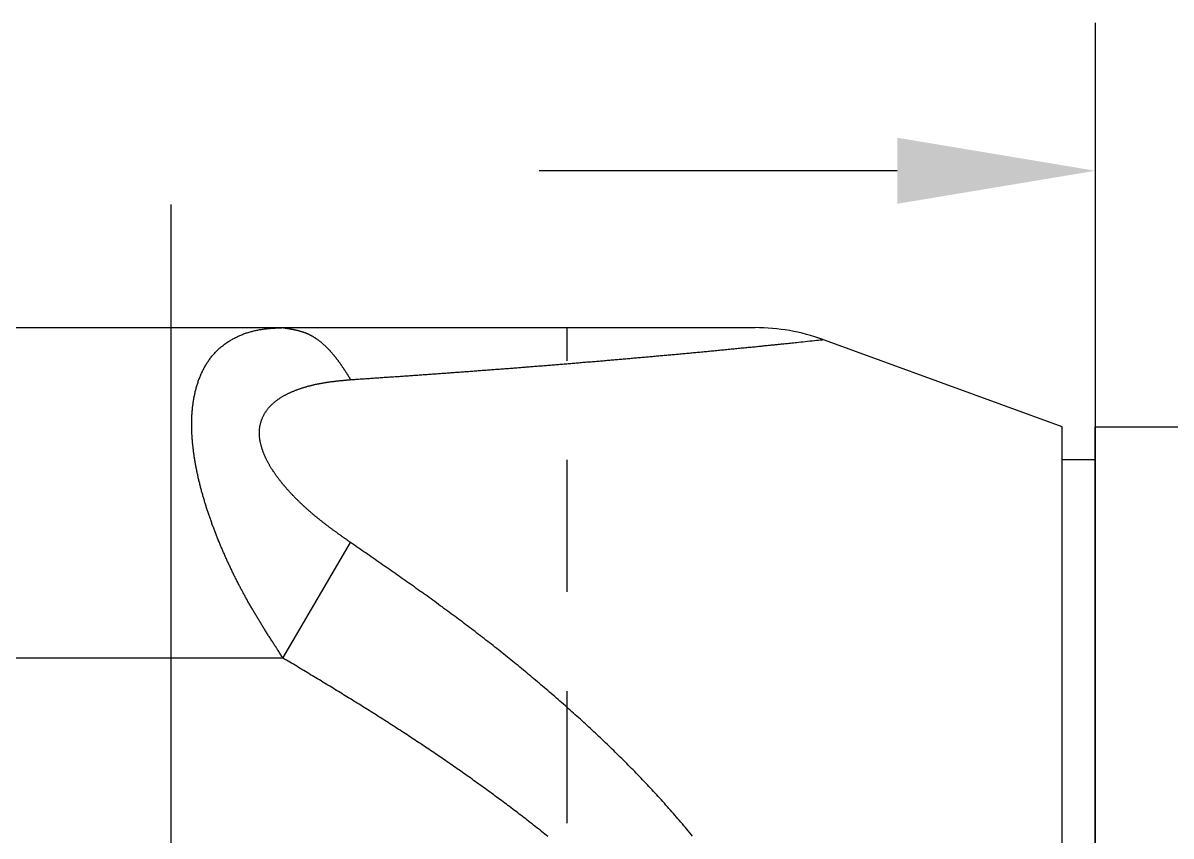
# Model space of a CAD drawing. Extents: x 78 to 520, y 41 to 313.
# Drawn here: x 450.36 to 467.75, y 217.08 to 229.38 of the extents above; entities that cross this region are included whole.
import ezdxf

# ---------------------------------------------------------------- set-up
doc = ezdxf.new("R2010")
doc.units = 0
doc.linetypes.add('CENTER', pattern=[17.5, 13, -1.5, 1.5, -1.5])
doc.linetypes.add('DASHED', pattern=[3.5, 2, -1.5])
doc.layers.get('0').update_dxf_attribs({"linetype": 'CONTINUOUS'})
doc.layers.add('CENTER', color=1, linetype='CENTER')

# ---------------------------------------------------------------- blocks, each defined once
blk = doc.blocks.new('*U25')
blk.add_lwpolyline([(96.539, 158.541), (91.117, 158.541)])
blk.add_solid([(96.539, 159.041), (99.539, 158.541), (96.539, 158.041)])

msp = doc.modelspace()

# ---------------------------------------------------------------- linework, layer by layer
msp.add_line((466.604, 229.383), (466.604, 224.909))
at = {"color": 7, "linetype": 'CONTINUOUS'}
for p, q in [((446.104, 224.772), (461.455, 224.772)), ((466.104, 223.272), (462.45, 224.602)), ((466.104, 201.273), (466.104, 223.272)), ((466.604, 196.272), (466.604, 223.272)), ((466.604, 223.272), (475.765, 223.272)), ((466.604, 222.772), (466.104, 222.772)), ((454.3, 219.772), (455.326, 221.519)), ((454.3, 219.772), (446.104, 219.772))]:
    msp.add_line(p, q, dxfattribs=at)
at = {"color": 3, "linetype": 'DASHED'}
msp.add_line((458.604, 199.772), (458.604, 224.772), dxfattribs=at)
at = {"color": 7}
for points in [[(454.3, 219.772, 0), (454.292, 219.785, 0), (454.284, 219.797, 0), (454.276, 219.809, 0), (454.268, 219.822, 0), (454.26, 219.834, 0), (454.252, 219.847, 0), (454.244, 219.859, 0), (454.236, 219.871, 0), (454.228, 219.884, 0), (454.22, 219.896, 0), (454.212, 219.909, 0), (454.204, 219.921, 0), (454.196, 219.934, 0), (454.188, 219.946, 0), (454.18, 219.958, 0), (454.172, 219.971, 0), (454.164, 219.983, 0), (454.156, 219.996, 0), (454.148, 220.008, 0), (454.14, 220.021, 0), (454.132, 220.033, 0), (454.124, 220.045, 0), (454.116, 220.058, 0), (454.108, 220.07, 0), (454.1, 220.083, 0), (454.092, 220.095, 0), (454.084, 220.108, 0), (454.076, 220.12, 0), (454.068, 220.133, 0), (454.061, 220.145, 0), (454.053, 220.158, 0), (454.045, 220.17, 0), (454.037, 220.183, 0), (454.029, 220.195, 0), (454.021, 220.208, 0), (454.013, 220.22, 0), (454.006, 220.233, 0), (453.998, 220.246, 0), (453.99, 220.258, 0), (453.982, 220.271, 0), (453.975, 220.283, 0), (453.967, 220.296, 0), (453.959, 220.308, 0), (453.951, 220.321, 0), (453.944, 220.334, 0), (453.936, 220.346, 0), (453.928, 220.359, 0), (453.921, 220.371, 0), (453.913, 220.384, 0), (453.905, 220.397, 0), (453.898, 220.409, 0), (453.89, 220.422, 0), (453.883, 220.435, 0), (453.875, 220.447, 0), (453.868, 220.46, 0), (453.86, 220.473, 0), (453.853, 220.486, 0), (453.845, 220.498, 0), (453.838, 220.511, 0), (453.83, 220.524, 0), (453.823, 220.537, 0), (453.815, 220.549, 0), (453.808, 220.562, 0), (453.801, 220.575, 0), (453.793, 220.588, 0), (453.786, 220.601, 0), (453.779, 220.614, 0), (453.771, 220.626, 0), (453.764, 220.639, 0), (453.757, 220.652, 0), (453.75, 220.665, 0), (453.743, 220.678, 0), (453.735, 220.691, 0), (453.728, 220.704, 0), (453.721, 220.717, 0), (453.714, 220.73, 0), (453.707, 220.743, 0), (453.7, 220.756, 0), (453.693, 220.769, 0), (453.686, 220.782, 0), (453.679, 220.795, 0), (453.672, 220.808, 0), (453.665, 220.821, 0), (453.658, 220.834, 0), (453.651, 220.847, 0), (453.645, 220.86, 0), (453.638, 220.873, 0), (453.631, 220.886, 0), (453.624, 220.899, 0), (453.617, 220.913, 0), (453.611, 220.926, 0), (453.604, 220.939, 0), (453.597, 220.952, 0), (453.591, 220.965, 0), (453.584, 220.979, 0), (453.577, 220.992, 0), (453.571, 221.005, 0), (453.564, 221.018, 0), (453.558, 221.031, 0), (453.551, 221.045, 0), (453.545, 221.058, 0), (453.538, 221.071, 0), (453.532, 221.085, 0), (453.525, 221.098, 0), (453.519, 221.111, 0), (453.513, 221.125, 0), (453.506, 221.138, 0), (453.5, 221.151, 0), (453.494, 221.165, 0), (453.487, 221.178, 0), (453.481, 221.192, 0), (453.475, 221.205, 0), (453.469, 221.218, 0), (453.462, 221.232, 0), (453.456, 221.245, 0), (453.45, 221.259, 0), (453.444, 221.272, 0), (453.438, 221.286, 0), (453.432, 221.299, 0), (453.426, 221.313, 0), (453.42, 221.326, 0), (453.414, 221.34, 0), (453.408, 221.353, 0), (453.402, 221.367, 0), (453.396, 221.38, 0), (453.39, 221.394, 0), (453.384, 221.407, 0), (453.379, 221.421, 0), (453.373, 221.435, 0), (453.367, 221.448, 0), (453.361, 221.462, 0), (453.356, 221.475, 0), (453.35, 221.489, 0), (453.344, 221.503, 0), (453.338, 221.516, 0), (453.333, 221.53, 0), (453.327, 221.544, 0), (453.322, 221.557, 0), (453.316, 221.571, 0), (453.311, 221.585, 0), (453.305, 221.599, 0), (453.3, 221.612, 0), (453.294, 221.626, 0), (453.289, 221.64, 0), (453.283, 221.654, 0), (453.278, 221.667, 0), (453.273, 221.681, 0), (453.267, 221.695, 0), (453.262, 221.709, 0), (453.257, 221.723, 0), (453.252, 221.736, 0), (453.247, 221.75, 0), (453.241, 221.764, 0), (453.236, 221.778, 0), (453.231, 221.792, 0), (453.226, 221.806, 0), (453.221, 221.82, 0), (453.216, 221.834, 0), (453.211, 221.848, 0), (453.206, 221.861, 0), (453.201, 221.875, 0), (453.196, 221.889, 0), (453.192, 221.903, 0), (453.187, 221.917, 0), (453.182, 221.931, 0), (453.177, 221.945, 0), (453.172, 221.959, 0), (453.168, 221.973, 0), (453.163, 221.987, 0), (453.158, 222.001, 0), (453.154, 222.015, 0), (453.149, 222.029, 0), (453.145, 222.044, 0), (453.14, 222.058, 0), (453.136, 222.072, 0), (453.131, 222.086, 0), (453.127, 222.1, 0), (453.123, 222.114, 0), (453.118, 222.128, 0), (453.114, 222.142, 0), (453.11, 222.156, 0), (453.106, 222.171, 0), (453.101, 222.185, 0), (453.097, 222.199, 0), (453.093, 222.213, 0), (453.089, 222.227, 0), (453.085, 222.242, 0), (453.081, 222.256, 0), (453.077, 222.27, 0), (453.073, 222.284, 0), (453.069, 222.299, 0), (453.065, 222.313, 0), (453.062, 222.327, 0), (453.058, 222.342, 0), (453.054, 222.356, 0), (453.05, 222.37, 0), (453.047, 222.384, 0), (453.043, 222.399, 0), (453.04, 222.413, 0), (453.036, 222.428, 0), (453.033, 222.442, 0), (453.029, 222.456, 0), (453.026, 222.471, 0), (453.022, 222.485, 0), (453.019, 222.499, 0), (453.016, 222.514, 0), (453.013, 222.528, 0), (453.009, 222.543, 0), (453.006, 222.557, 0), (453.003, 222.572, 0), (453, 222.586, 0), (452.997, 222.601, 0), (452.994, 222.615, 0), (452.991, 222.63, 0), (452.988, 222.644, 0), (452.986, 222.659, 0), (452.983, 222.673, 0), (452.98, 222.688, 0), (452.978, 222.702, 0), (452.975, 222.717, 0), (452.972, 222.731, 0), (452.97, 222.746, 0), (452.967, 222.761, 0), (452.965, 222.775, 0), (452.963, 222.79, 0), (452.96, 222.804, 0), (452.958, 222.819, 0), (452.956, 222.834, 0), (452.954, 222.848, 0), (452.952, 222.863, 0), (452.95, 222.878, 0), (452.948, 222.892, 0), (452.946, 222.907, 0), (452.944, 222.922, 0), (452.942, 222.936, 0), (452.941, 222.951, 0), (452.939, 222.966, 0), (452.937, 222.98, 0), (452.936, 222.995, 0), (452.934, 223.01, 0), (452.933, 223.025, 0), (452.931, 223.039, 0), (452.93, 223.054, 0), (452.929, 223.069, 0), (452.928, 223.084, 0), (452.927, 223.098, 0), (452.926, 223.113, 0), (452.925, 223.128, 0), (452.924, 223.143, 0), (452.923, 223.157, 0), (452.922, 223.172, 0), (452.922, 223.187, 0), (452.921, 223.202, 0), (452.92, 223.217, 0), (452.92, 223.231, 0), (452.92, 223.246, 0), (452.919, 223.261, 0), (452.919, 223.276, 0), (452.919, 223.29, 0), (452.919, 223.305, 0), (452.919, 223.32, 0), (452.919, 223.335, 0), (452.919, 223.35, 0), (452.92, 223.364, 0), (452.92, 223.379, 0), (452.92, 223.394, 0), (452.921, 223.409, 0), (452.922, 223.424, 0), (452.922, 223.438, 0), (452.923, 223.453, 0), (452.924, 223.468, 0), (452.925, 223.483, 0), (452.926, 223.497, 0), (452.927, 223.512, 0), (452.929, 223.527, 0), (452.93, 223.542, 0), (452.932, 223.556, 0), (452.933, 223.571, 0), (452.935, 223.586, 0), (452.937, 223.601, 0), (452.939, 223.615, 0), (452.941, 223.63, 0), (452.943, 223.645, 0), (452.945, 223.659, 0), (452.947, 223.674, 0), (452.95, 223.689, 0), (452.952, 223.703, 0), (452.955, 223.718, 0), (452.958, 223.732, 0), (452.961, 223.747, 0), (452.964, 223.761, 0), (452.967, 223.776, 0), (452.97, 223.79, 0), (452.973, 223.805, 0), (452.977, 223.819, 0), (452.981, 223.833, 0), (452.984, 223.848, 0), (452.988, 223.862, 0), (452.992, 223.876, 0), (452.996, 223.891, 0), (453.001, 223.905, 0), (453.005, 223.919, 0), (453.01, 223.933, 0), (453.014, 223.947, 0), (453.019, 223.961, 0), (453.024, 223.975, 0), (453.029, 223.989, 0), (453.035, 224.003, 0), (453.04, 224.017, 0), (453.045, 224.031, 0), (453.051, 224.045, 0), (453.057, 224.058, 0), (453.063, 224.072, 0), (453.069, 224.085, 0), (453.075, 224.099, 0), (453.082, 224.112, 0), (453.088, 224.126, 0), (453.095, 224.139, 0), (453.102, 224.152, 0), (453.109, 224.165, 0), (453.116, 224.178, 0), (453.123, 224.191, 0), (453.131, 224.204, 0), (453.139, 224.217, 0), (453.146, 224.23, 0), (453.154, 224.242, 0), (453.162, 224.255, 0), (453.171, 224.267, 0), (453.179, 224.279, 0), (453.188, 224.291, 0), (453.196, 224.303, 0), (453.205, 224.315, 0), (453.214, 224.327, 0), (453.224, 224.338, 0), (453.233, 224.35, 0), (453.243, 224.361, 0), (453.252, 224.372, 0), (453.262, 224.383, 0), (453.272, 224.394, 0), (453.283, 224.405, 0), (453.293, 224.415, 0), (453.303, 224.426, 0), (453.314, 224.436, 0), (453.325, 224.446, 0), (453.336, 224.456, 0), (453.347, 224.466, 0), (453.358, 224.476, 0), (453.37, 224.485, 0), (453.381, 224.494, 0), (453.393, 224.503, 0), (453.405, 224.513, 0), (453.417, 224.521, 0), (453.429, 224.53, 0), (453.441, 224.539, 0), (453.453, 224.547, 0), (453.466, 224.555, 0), (453.478, 224.563, 0), (453.491, 224.571, 0), (453.504, 224.579, 0), (453.516, 224.587, 0), (453.529, 224.594, 0), (453.542, 224.601, 0), (453.555, 224.608, 0), (453.569, 224.615, 0), (453.582, 224.622, 0), (453.595, 224.629, 0), (453.608, 224.635, 0), (453.622, 224.641, 0), (453.635, 224.648, 0), (453.649, 224.654, 0), (453.663, 224.659, 0), (453.676, 224.665, 0), (453.69, 224.67, 0), (453.704, 224.676, 0), (453.718, 224.681, 0), (453.732, 224.686, 0), (453.746, 224.691, 0), (453.76, 224.695, 0), (453.774, 224.7, 0), (453.788, 224.704, 0), (453.803, 224.708, 0), (453.817, 224.712, 0), (453.831, 224.716, 0), (453.846, 224.72, 0), (453.86, 224.724, 0), (453.874, 224.727, 0), (453.889, 224.73, 0), (453.903, 224.733, 0), (453.918, 224.736, 0), (453.932, 224.739, 0), (453.947, 224.742, 0), (453.961, 224.744, 0), (453.976, 224.746, 0), (453.99, 224.748, 0), (454.005, 224.75, 0), (454.02, 224.752, 0), (454.034, 224.754, 0), (454.049, 224.756, 0), (454.064, 224.757, 0), (454.078, 224.759, 0), (454.093, 224.76, 0), (454.108, 224.761, 0), (454.123, 224.762, 0), (454.137, 224.763, 0), (454.152, 224.765, 0), (454.167, 224.765, 0), (454.182, 224.766, 0), (454.196, 224.767, 0), (454.211, 224.768, 0), (454.226, 224.769, 0), (454.241, 224.769, 0), (454.256, 224.77, 0), (454.27, 224.771, 0), (454.285, 224.771, 0), (454.3, 224.772, 0)], [(454.3, 224.772, 0), (454.307, 224.771, 0), (454.314, 224.77, 0), (454.321, 224.769, 0), (454.328, 224.768, 0), (454.335, 224.766, 0), (454.343, 224.765, 0), (454.35, 224.764, 0), (454.357, 224.763, 0), (454.364, 224.762, 0), (454.371, 224.761, 0), (454.378, 224.76, 0), (454.385, 224.758, 0), (454.392, 224.757, 0), (454.399, 224.756, 0), (454.406, 224.755, 0), (454.413, 224.753, 0), (454.42, 224.752, 0), (454.427, 224.751, 0), (454.434, 224.75, 0), (454.441, 224.748, 0), (454.448, 224.747, 0), (454.455, 224.746, 0), (454.462, 224.744, 0), (454.469, 224.743, 0), (454.476, 224.741, 0), (454.483, 224.74, 0), (454.49, 224.738, 0), (454.497, 224.737, 0), (454.504, 224.735, 0), (454.51, 224.733, 0), (454.517, 224.732, 0), (454.524, 224.73, 0), (454.531, 224.728, 0), (454.538, 224.727, 0), (454.545, 224.725, 0), (454.551, 224.723, 0), (454.558, 224.721, 0), (454.565, 224.719, 0), (454.572, 224.717, 0), (454.578, 224.715, 0), (454.585, 224.713, 0), (454.592, 224.711, 0), (454.599, 224.709, 0), (454.605, 224.707, 0), (454.612, 224.704, 0), (454.618, 224.702, 0), (454.625, 224.7, 0), (454.632, 224.697, 0), (454.638, 224.695, 0), (454.645, 224.692, 0), (454.651, 224.69, 0), (454.658, 224.687, 0), (454.664, 224.684, 0), (454.67, 224.682, 0), (454.677, 224.679, 0), (454.683, 224.676, 0), (454.69, 224.673, 0), (454.696, 224.67, 0), (454.702, 224.667, 0), (454.708, 224.664, 0), (454.715, 224.66, 0), (454.721, 224.657, 0), (454.727, 224.654, 0), (454.733, 224.65, 0), (454.739, 224.647, 0), (454.746, 224.644, 0), (454.752, 224.64, 0), (454.758, 224.636, 0), (454.764, 224.633, 0), (454.77, 224.629, 0), (454.776, 224.625, 0), (454.782, 224.622, 0), (454.788, 224.618, 0), (454.794, 224.614, 0), (454.799, 224.61, 0), (454.805, 224.606, 0), (454.811, 224.602, 0), (454.817, 224.598, 0), (454.823, 224.594, 0), (454.829, 224.59, 0), (454.834, 224.585, 0), (454.84, 224.581, 0), (454.846, 224.577, 0), (454.851, 224.572, 0), (454.857, 224.568, 0), (454.863, 224.564, 0), (454.868, 224.559, 0), (454.874, 224.555, 0), (454.879, 224.55, 0), (454.885, 224.546, 0), (454.89, 224.541, 0), (454.896, 224.536, 0), (454.901, 224.532, 0), (454.906, 224.527, 0), (454.912, 224.522, 0), (454.917, 224.517, 0), (454.922, 224.513, 0), (454.928, 224.508, 0), (454.933, 224.503, 0), (454.938, 224.498, 0), (454.943, 224.493, 0), (454.949, 224.488, 0), (454.954, 224.483, 0), (454.959, 224.478, 0), (454.964, 224.473, 0), (454.969, 224.468, 0), (454.974, 224.463, 0), (454.979, 224.458, 0), (454.984, 224.452, 0), (454.989, 224.447, 0), (454.994, 224.442, 0), (454.999, 224.437, 0), (455.004, 224.432, 0), (455.009, 224.426, 0), (455.014, 224.421, 0), (455.018, 224.416, 0), (455.023, 224.41, 0), (455.028, 224.405, 0), (455.033, 224.4, 0), (455.037, 224.394, 0), (455.042, 224.389, 0), (455.047, 224.384, 0), (455.051, 224.378, 0), (455.056, 224.373, 0), (455.06, 224.367, 0), (455.065, 224.362, 0), (455.069, 224.356, 0), (455.074, 224.351, 0), (455.078, 224.345, 0), (455.083, 224.34, 0), (455.087, 224.334, 0), (455.092, 224.329, 0), (455.096, 224.323, 0), (455.1, 224.318, 0), (455.105, 224.312, 0), (455.109, 224.306, 0), (455.113, 224.301, 0), (455.118, 224.295, 0), (455.122, 224.29, 0), (455.126, 224.284, 0), (455.13, 224.278, 0), (455.135, 224.273, 0), (455.139, 224.267, 0), (455.143, 224.261, 0), (455.147, 224.255, 0), (455.151, 224.25, 0), (455.155, 224.244, 0), (455.16, 224.238, 0), (455.164, 224.232, 0), (455.168, 224.227, 0), (455.172, 224.221, 0), (455.176, 224.215, 0), (455.18, 224.209, 0), (455.184, 224.204, 0), (455.188, 224.198, 0), (455.192, 224.192, 0), (455.196, 224.186, 0), (455.2, 224.18, 0), (455.204, 224.174, 0), (455.208, 224.169, 0), (455.212, 224.163, 0), (455.216, 224.157, 0), (455.219, 224.151, 0), (455.223, 224.145, 0), (455.227, 224.139, 0), (455.231, 224.133, 0), (455.235, 224.127, 0), (455.239, 224.122, 0), (455.243, 224.116, 0), (455.247, 224.11, 0), (455.25, 224.104, 0), (455.254, 224.098, 0), (455.258, 224.092, 0), (455.262, 224.086, 0), (455.266, 224.08, 0), (455.269, 224.074, 0), (455.273, 224.068, 0), (455.277, 224.062, 0), (455.281, 224.056, 0), (455.285, 224.05, 0), (455.288, 224.044, 0), (455.292, 224.038, 0), (455.296, 224.032, 0), (455.3, 224.027, 0), (455.304, 224.021, 0), (455.307, 224.015, 0), (455.311, 224.009, 0), (455.315, 224.003, 0), (455.319, 223.997, 0), (455.322, 223.991, 0), (455.326, 223.985, 0)], [(455.326, 223.985, 0), (455.346, 223.986, 0), (455.367, 223.988, 0), (455.387, 223.989, 0), (455.407, 223.99, 0), (455.428, 223.992, 0), (455.448, 223.993, 0), (455.469, 223.995, 0), (455.489, 223.996, 0), (455.509, 223.997, 0), (455.53, 223.999, 0), (455.55, 224, 0), (455.57, 224.001, 0), (455.591, 224.003, 0), (455.611, 224.004, 0), (455.631, 224.006, 0), (455.652, 224.007, 0), (455.672, 224.008, 0), (455.692, 224.01, 0), (455.713, 224.011, 0), (455.733, 224.013, 0), (455.753, 224.014, 0), (455.774, 224.015, 0), (455.794, 224.017, 0), (455.814, 224.018, 0), (455.835, 224.02, 0), (455.855, 224.021, 0), (455.876, 224.022, 0), (455.896, 224.024, 0), (455.916, 224.025, 0), (455.937, 224.027, 0), (455.957, 224.028, 0), (455.977, 224.03, 0), (455.998, 224.031, 0), (456.018, 224.032, 0), (456.038, 224.034, 0), (456.059, 224.035, 0), (456.079, 224.037, 0), (456.099, 224.038, 0), (456.12, 224.039, 0), (456.14, 224.041, 0), (456.16, 224.042, 0), (456.181, 224.044, 0), (456.201, 224.045, 0), (456.221, 224.046, 0), (456.242, 224.048, 0), (456.262, 224.049, 0), (456.282, 224.051, 0), (456.303, 224.052, 0), (456.323, 224.054, 0), (456.343, 224.055, 0), (456.364, 224.056, 0), (456.384, 224.058, 0), (456.404, 224.059, 0), (456.425, 224.061, 0), (456.445, 224.062, 0), (456.465, 224.064, 0), (456.486, 224.065, 0), (456.506, 224.067, 0), (456.526, 224.068, 0), (456.547, 224.069, 0), (456.567, 224.071, 0), (456.587, 224.072, 0), (456.608, 224.074, 0), (456.628, 224.075, 0), (456.648, 224.077, 0), (456.668, 224.078, 0), (456.689, 224.08, 0), (456.709, 224.081, 0), (456.729, 224.082, 0), (456.75, 224.084, 0), (456.77, 224.085, 0), (456.79, 224.087, 0), (456.811, 224.088, 0), (456.831, 224.09, 0), (456.851, 224.091, 0), (456.872, 224.093, 0), (456.892, 224.094, 0), (456.912, 224.096, 0), (456.932, 224.097, 0), (456.953, 224.099, 0), (456.973, 224.1, 0), (456.993, 224.102, 0), (457.014, 224.103, 0), (457.034, 224.105, 0), (457.054, 224.106, 0), (457.075, 224.107, 0), (457.095, 224.109, 0), (457.115, 224.11, 0), (457.135, 224.112, 0), (457.156, 224.113, 0), (457.176, 224.115, 0), (457.196, 224.116, 0), (457.217, 224.118, 0), (457.237, 224.12, 0), (457.257, 224.121, 0), (457.277, 224.123, 0), (457.298, 224.124, 0), (457.318, 224.126, 0), (457.338, 224.127, 0), (457.358, 224.129, 0), (457.379, 224.13, 0), (457.399, 224.132, 0), (457.419, 224.133, 0), (457.44, 224.135, 0), (457.46, 224.136, 0), (457.48, 224.138, 0), (457.5, 224.139, 0), (457.521, 224.141, 0), (457.541, 224.142, 0), (457.561, 224.144, 0), (457.582, 224.146, 0), (457.602, 224.147, 0), (457.622, 224.149, 0), (457.642, 224.15, 0), (457.663, 224.152, 0), (457.683, 224.153, 0), (457.703, 224.155, 0), (457.724, 224.156, 0), (457.744, 224.158, 0), (457.764, 224.16, 0), (457.784, 224.161, 0), (457.805, 224.163, 0), (457.825, 224.164, 0), (457.845, 224.166, 0), (457.866, 224.167, 0), (457.886, 224.169, 0), (457.906, 224.171, 0), (457.926, 224.172, 0), (457.947, 224.174, 0), (457.967, 224.175, 0), (457.987, 224.177, 0), (458.008, 224.179, 0), (458.028, 224.18, 0), (458.048, 224.182, 0), (458.069, 224.183, 0), (458.089, 224.185, 0), (458.109, 224.187, 0), (458.13, 224.188, 0), (458.15, 224.19, 0), (458.17, 224.192, 0), (458.191, 224.193, 0), (458.211, 224.195, 0), (458.231, 224.196, 0), (458.252, 224.198, 0), (458.272, 224.2, 0), (458.292, 224.201, 0), (458.313, 224.203, 0), (458.333, 224.205, 0), (458.354, 224.206, 0), (458.374, 224.208, 0), (458.394, 224.21, 0), (458.415, 224.211, 0), (458.435, 224.213, 0), (458.456, 224.215, 0), (458.476, 224.216, 0), (458.496, 224.218, 0), (458.517, 224.219, 0), (458.537, 224.221, 0), (458.558, 224.223, 0), (458.578, 224.225, 0), (458.598, 224.226, 0), (458.619, 224.228, 0), (458.639, 224.23, 0), (458.66, 224.231, 0), (458.68, 224.233, 0), (458.701, 224.235, 0), (458.721, 224.236, 0), (458.742, 224.238, 0), (458.762, 224.24, 0), (458.782, 224.241, 0), (458.803, 224.243, 0), (458.823, 224.245, 0), (458.844, 224.247, 0), (458.864, 224.248, 0), (458.885, 224.25, 0), (458.905, 224.252, 0), (458.926, 224.253, 0), (458.946, 224.255, 0), (458.967, 224.257, 0), (458.987, 224.259, 0), (459.008, 224.26, 0), (459.028, 224.262, 0), (459.048, 224.264, 0), (459.069, 224.265, 0), (459.089, 224.267, 0), (459.11, 224.269, 0), (459.13, 224.271, 0), (459.151, 224.272, 0), (459.171, 224.274, 0), (459.191, 224.276, 0), (459.212, 224.278, 0), (459.232, 224.279, 0), (459.253, 224.281, 0), (459.273, 224.283, 0), (459.293, 224.285, 0), (459.314, 224.286, 0), (459.334, 224.288, 0), (459.354, 224.29, 0), (459.375, 224.292, 0), (459.395, 224.293, 0), (459.415, 224.295, 0), (459.436, 224.297, 0), (459.456, 224.299, 0), (459.476, 224.3, 0), (459.496, 224.302, 0), (459.517, 224.304, 0), (459.537, 224.306, 0), (459.557, 224.307, 0), (459.577, 224.309, 0), (459.597, 224.311, 0), (459.617, 224.313, 0), (459.638, 224.314, 0), (459.658, 224.316, 0), (459.678, 224.318, 0), (459.698, 224.32, 0), (459.718, 224.321, 0), (459.738, 224.323, 0), (459.758, 224.325, 0), (459.778, 224.327, 0), (459.798, 224.328, 0), (459.818, 224.33, 0), (459.838, 224.332, 0), (459.858, 224.334, 0), (459.878, 224.336, 0), (459.897, 224.337, 0), (459.917, 224.339, 0), (459.937, 224.341, 0), (459.957, 224.343, 0), (459.977, 224.344, 0), (459.996, 224.346, 0), (460.016, 224.348, 0), (460.036, 224.35, 0), (460.056, 224.351, 0), (460.076, 224.353, 0), (460.095, 224.355, 0), (460.115, 224.357, 0), (460.135, 224.359, 0), (460.155, 224.36, 0), (460.174, 224.362, 0), (460.194, 224.364, 0), (460.214, 224.366, 0), (460.234, 224.368, 0), (460.254, 224.369, 0), (460.274, 224.371, 0), (460.294, 224.373, 0), (460.314, 224.375, 0), (460.333, 224.377, 0), (460.353, 224.379, 0), (460.373, 224.38, 0), (460.394, 224.382, 0), (460.414, 224.384, 0), (460.434, 224.386, 0), (460.454, 224.388, 0), (460.474, 224.39, 0), (460.494, 224.392, 0), (460.515, 224.394, 0), (460.535, 224.395, 0), (460.556, 224.397, 0), (460.576, 224.399, 0), (460.597, 224.401, 0), (460.617, 224.403, 0), (460.638, 224.405, 0), (460.659, 224.407, 0), (460.679, 224.409, 0), (460.7, 224.411, 0), (460.721, 224.413, 0), (460.742, 224.415, 0), (460.763, 224.417, 0), (460.784, 224.419, 0), (460.806, 224.421, 0), (460.827, 224.423, 0), (460.848, 224.425, 0), (460.87, 224.427, 0), (460.891, 224.429, 0), (460.913, 224.431, 0), (460.935, 224.434, 0), (460.957, 224.436, 0), (460.979, 224.438, 0), (461.001, 224.44, 0), (461.023, 224.442, 0), (461.045, 224.444, 0), (461.067, 224.446, 0), (461.089, 224.449, 0), (461.111, 224.451, 0), (461.133, 224.453, 0), (461.155, 224.455, 0), (461.177, 224.457, 0), (461.198, 224.459, 0), (461.22, 224.462, 0), (461.242, 224.464, 0), (461.263, 224.466, 0), (461.285, 224.468, 0), (461.306, 224.47, 0), (461.327, 224.472, 0), (461.348, 224.474, 0), (461.369, 224.476, 0), (461.39, 224.478, 0), (461.411, 224.48, 0), (461.431, 224.482, 0), (461.451, 224.484, 0), (461.471, 224.486, 0), (461.49, 224.488, 0), (461.51, 224.49, 0), (461.529, 224.492, 0), (461.548, 224.494, 0), (461.566, 224.496, 0), (461.584, 224.498, 0), (461.602, 224.5, 0), (461.62, 224.501, 0), (461.637, 224.503, 0), (461.654, 224.505, 0), (461.67, 224.506, 0), (461.687, 224.508, 0), (461.702, 224.51, 0), (461.718, 224.511, 0), (461.733, 224.513, 0), (461.748, 224.514, 0), (461.762, 224.516, 0), (461.777, 224.517, 0), (461.792, 224.519, 0), (461.807, 224.52, 0), (461.822, 224.522, 0), (461.838, 224.523, 0), (461.854, 224.525, 0), (461.87, 224.527, 0), (461.887, 224.528, 0), (461.905, 224.53, 0), (461.924, 224.532, 0), (461.944, 224.534, 0), (461.965, 224.536, 0), (461.986, 224.539, 0), (462.009, 224.541, 0), (462.033, 224.544, 0), (462.059, 224.546, 0), (462.086, 224.549, 0), (462.115, 224.552, 0), (462.145, 224.555, 0), (462.177, 224.559, 0), (462.21, 224.562, 0), (462.246, 224.566, 0), (462.282, 224.57, 0), (462.318, 224.574, 0), (462.353, 224.578, 0), (462.385, 224.581, 0), (462.414, 224.584, 0), (462.438, 224.587, 0), (462.456, 224.589, 0), (462.468, 224.59, 0), (462.472, 224.59, 0), (462.467, 224.59, 0), (462.451, 224.588, 0)], [(462.471, 224.59, 0), (462.471, 224.59, 0), (462.47, 224.59, 0), (462.47, 224.59, 0), (462.47, 224.59, 0), (462.47, 224.59, 0), (462.47, 224.59, 0), (462.47, 224.59, 0), (462.47, 224.59, 0), (462.47, 224.59, 0), (462.469, 224.59, 0), (462.469, 224.59, 0), (462.469, 224.59, 0), (462.469, 224.59, 0), (462.469, 224.59, 0), (462.469, 224.59, 0), (462.469, 224.59, 0), (462.469, 224.59, 0), (462.469, 224.59, 0), (462.468, 224.59, 0), (462.468, 224.59, 0), (462.468, 224.59, 0), (462.468, 224.59, 0), (462.468, 224.59, 0), (462.468, 224.59, 0), (462.468, 224.59, 0), (462.468, 224.59, 0), (462.467, 224.59, 0), (462.467, 224.59, 0), (462.467, 224.59, 0), (462.467, 224.59, 0), (462.467, 224.59, 0), (462.467, 224.59, 0), (462.467, 224.59, 0), (462.467, 224.59, 0), (462.466, 224.59, 0), (462.466, 224.59, 0), (462.466, 224.59, 0), (462.466, 224.59, 0), (462.466, 224.59, 0), (462.466, 224.59, 0), (462.466, 224.59, 0), (462.466, 224.59, 0), (462.465, 224.59, 0), (462.465, 224.59, 0), (462.465, 224.59, 0), (462.465, 224.59, 0), (462.465, 224.59, 0), (462.465, 224.59, 0), (462.465, 224.59, 0), (462.465, 224.59, 0), (462.464, 224.59, 0), (462.464, 224.59, 0), (462.464, 224.59, 0), (462.464, 224.59, 0), (462.464, 224.59, 0), (462.464, 224.589, 0), (462.464, 224.589, 0), (462.464, 224.589, 0), (462.464, 224.589, 0), (462.463, 224.589, 0), (462.463, 224.589, 0), (462.463, 224.589, 0), (462.463, 224.589, 0), (462.463, 224.589, 0), (462.463, 224.589, 0), (462.463, 224.589, 0), (462.463, 224.589, 0), (462.462, 224.589, 0), (462.462, 224.589, 0), (462.462, 224.589, 0), (462.462, 224.589, 0), (462.462, 224.589, 0), (462.462, 224.589, 0), (462.462, 224.589, 0), (462.462, 224.589, 0), (462.461, 224.589, 0), (462.461, 224.589, 0), (462.461, 224.589, 0), (462.461, 224.589, 0), (462.461, 224.589, 0), (462.461, 224.589, 0), (462.461, 224.589, 0), (462.461, 224.589, 0), (462.46, 224.589, 0), (462.46, 224.589, 0), (462.46, 224.589, 0), (462.46, 224.589, 0), (462.46, 224.589, 0), (462.46, 224.589, 0), (462.46, 224.589, 0), (462.46, 224.589, 0), (462.459, 224.589, 0), (462.459, 224.589, 0), (462.459, 224.589, 0), (462.459, 224.589, 0), (462.459, 224.589, 0), (462.459, 224.589, 0), (462.459, 224.589, 0), (462.459, 224.589, 0), (462.459, 224.589, 0), (462.458, 224.589, 0), (462.458, 224.589, 0), (462.458, 224.589, 0), (462.458, 224.589, 0), (462.458, 224.589, 0), (462.458, 224.589, 0), (462.458, 224.589, 0), (462.458, 224.589, 0), (462.457, 224.589, 0), (462.457, 224.589, 0), (462.457, 224.589, 0), (462.457, 224.589, 0), (462.457, 224.589, 0), (462.457, 224.589, 0), (462.457, 224.589, 0), (462.457, 224.589, 0), (462.456, 224.589, 0), (462.456, 224.589, 0), (462.456, 224.589, 0), (462.456, 224.589, 0), (462.456, 224.589, 0), (462.456, 224.589, 0), (462.456, 224.589, 0), (462.456, 224.589, 0), (462.455, 224.589, 0), (462.455, 224.589, 0), (462.455, 224.589, 0), (462.455, 224.589, 0), (462.455, 224.589, 0), (462.455, 224.589, 0), (462.455, 224.588, 0), (462.455, 224.588, 0), (462.454, 224.588, 0), (462.454, 224.588, 0), (462.454, 224.588, 0), (462.454, 224.588, 0), (462.454, 224.588, 0), (462.454, 224.588, 0), (462.454, 224.588, 0), (462.454, 224.588, 0), (462.454, 224.588, 0), (462.453, 224.588, 0), (462.453, 224.588, 0), (462.453, 224.588, 0), (462.453, 224.588, 0), (462.453, 224.588, 0), (462.453, 224.588, 0), (462.453, 224.588, 0), (462.453, 224.588, 0), (462.452, 224.588, 0), (462.452, 224.588, 0), (462.452, 224.588, 0), (462.452, 224.588, 0), (462.452, 224.588, 0), (462.452, 224.588, 0), (462.452, 224.588, 0), (462.452, 224.588, 0), (462.451, 224.588, 0), (462.451, 224.588, 0)], [(455.326, 221.519, 0), (455.318, 221.524, 0), (455.31, 221.53, 0), (455.303, 221.536, 0), (455.295, 221.541, 0), (455.287, 221.547, 0), (455.279, 221.552, 0), (455.271, 221.558, 0), (455.263, 221.563, 0), (455.256, 221.569, 0), (455.248, 221.574, 0), (455.24, 221.58, 0), (455.232, 221.585, 0), (455.224, 221.591, 0), (455.217, 221.597, 0), (455.209, 221.602, 0), (455.201, 221.608, 0), (455.193, 221.613, 0), (455.185, 221.619, 0), (455.178, 221.624, 0), (455.17, 221.63, 0), (455.162, 221.636, 0), (455.154, 221.641, 0), (455.146, 221.647, 0), (455.139, 221.652, 0), (455.131, 221.658, 0), (455.123, 221.664, 0), (455.115, 221.669, 0), (455.108, 221.675, 0), (455.1, 221.68, 0), (455.092, 221.686, 0), (455.084, 221.692, 0), (455.077, 221.697, 0), (455.069, 221.703, 0), (455.061, 221.709, 0), (455.053, 221.714, 0), (455.046, 221.72, 0), (455.038, 221.726, 0), (455.03, 221.731, 0), (455.023, 221.737, 0), (455.015, 221.743, 0), (455.007, 221.749, 0), (455, 221.754, 0), (454.992, 221.76, 0), (454.984, 221.766, 0), (454.977, 221.772, 0), (454.969, 221.777, 0), (454.961, 221.783, 0), (454.954, 221.789, 0), (454.946, 221.795, 0), (454.939, 221.801, 0), (454.931, 221.806, 0), (454.923, 221.812, 0), (454.916, 221.818, 0), (454.908, 221.824, 0), (454.901, 221.83, 0), (454.893, 221.836, 0), (454.886, 221.842, 0), (454.878, 221.848, 0), (454.871, 221.854, 0), (454.863, 221.86, 0), (454.856, 221.866, 0), (454.848, 221.872, 0), (454.841, 221.878, 0), (454.833, 221.884, 0), (454.826, 221.89, 0), (454.818, 221.896, 0), (454.811, 221.902, 0), (454.803, 221.908, 0), (454.796, 221.914, 0), (454.789, 221.92, 0), (454.781, 221.926, 0), (454.774, 221.932, 0), (454.767, 221.938, 0), (454.759, 221.944, 0), (454.752, 221.951, 0), (454.745, 221.957, 0), (454.737, 221.963, 0), (454.73, 221.969, 0), (454.723, 221.976, 0), (454.716, 221.982, 0), (454.708, 221.988, 0), (454.701, 221.994, 0), (454.694, 222.001, 0), (454.687, 222.007, 0), (454.68, 222.013, 0), (454.672, 222.02, 0), (454.665, 222.026, 0), (454.658, 222.033, 0), (454.651, 222.039, 0), (454.644, 222.045, 0), (454.637, 222.052, 0), (454.63, 222.058, 0), (454.623, 222.065, 0), (454.616, 222.071, 0), (454.609, 222.078, 0), (454.602, 222.084, 0), (454.595, 222.091, 0), (454.588, 222.098, 0), (454.581, 222.104, 0), (454.574, 222.111, 0), (454.567, 222.117, 0), (454.56, 222.124, 0), (454.553, 222.131, 0), (454.546, 222.137, 0), (454.539, 222.144, 0), (454.532, 222.151, 0), (454.526, 222.157, 0), (454.519, 222.164, 0), (454.512, 222.171, 0), (454.505, 222.178, 0), (454.498, 222.185, 0), (454.492, 222.191, 0), (454.485, 222.198, 0), (454.478, 222.205, 0), (454.472, 222.212, 0), (454.465, 222.219, 0), (454.458, 222.226, 0), (454.452, 222.233, 0), (454.445, 222.24, 0), (454.438, 222.247, 0), (454.432, 222.254, 0), (454.425, 222.261, 0), (454.419, 222.268, 0), (454.412, 222.275, 0), (454.406, 222.282, 0), (454.399, 222.289, 0), (454.393, 222.296, 0), (454.386, 222.303, 0), (454.38, 222.31, 0), (454.373, 222.317, 0), (454.367, 222.324, 0), (454.361, 222.332, 0), (454.354, 222.339, 0), (454.348, 222.346, 0), (454.342, 222.353, 0), (454.335, 222.361, 0), (454.329, 222.368, 0), (454.323, 222.375, 0), (454.317, 222.382, 0), (454.311, 222.39, 0), (454.305, 222.397, 0), (454.298, 222.405, 0), (454.292, 222.412, 0), (454.286, 222.419, 0), (454.28, 222.427, 0), (454.274, 222.434, 0), (454.268, 222.442, 0), (454.262, 222.449, 0), (454.256, 222.457, 0), (454.25, 222.465, 0), (454.245, 222.472, 0), (454.239, 222.48, 0), (454.233, 222.487, 0), (454.227, 222.495, 0), (454.221, 222.503, 0), (454.216, 222.51, 0), (454.21, 222.518, 0), (454.204, 222.526, 0), (454.199, 222.534, 0), (454.193, 222.541, 0), (454.188, 222.549, 0), (454.182, 222.557, 0), (454.177, 222.565, 0), (454.171, 222.573, 0), (454.166, 222.581, 0), (454.161, 222.589, 0), (454.155, 222.597, 0), (454.15, 222.605, 0), (454.145, 222.613, 0), (454.14, 222.621, 0), (454.134, 222.629, 0), (454.129, 222.637, 0), (454.124, 222.645, 0), (454.119, 222.653, 0), (454.114, 222.662, 0), (454.109, 222.67, 0), (454.104, 222.678, 0), (454.099, 222.686, 0), (454.095, 222.695, 0), (454.09, 222.703, 0), (454.085, 222.711, 0), (454.08, 222.72, 0), (454.076, 222.728, 0), (454.071, 222.737, 0), (454.067, 222.745, 0), (454.062, 222.754, 0), (454.058, 222.762, 0), (454.054, 222.771, 0), (454.049, 222.779, 0), (454.045, 222.788, 0), (454.041, 222.797, 0), (454.037, 222.805, 0), (454.033, 222.814, 0), (454.029, 222.823, 0), (454.025, 222.832, 0), (454.021, 222.841, 0), (454.018, 222.849, 0), (454.014, 222.858, 0), (454.01, 222.867, 0), (454.007, 222.876, 0), (454.003, 222.885, 0), (454, 222.894, 0), (453.997, 222.903, 0), (453.994, 222.912, 0), (453.99, 222.921, 0), (453.987, 222.93, 0), (453.984, 222.94, 0), (453.982, 222.949, 0), (453.979, 222.958, 0), (453.976, 222.967, 0), (453.974, 222.977, 0), (453.971, 222.986, 0), (453.969, 222.995, 0), (453.966, 223.005, 0), (453.964, 223.014, 0), (453.962, 223.024, 0), (453.96, 223.033, 0), (453.958, 223.042, 0), (453.956, 223.052, 0), (453.955, 223.062, 0), (453.953, 223.071, 0), (453.952, 223.081, 0), (453.95, 223.09, 0), (453.949, 223.1, 0), (453.948, 223.109, 0), (453.947, 223.119, 0), (453.946, 223.129, 0), (453.946, 223.138, 0), (453.945, 223.148, 0), (453.945, 223.158, 0), (453.944, 223.167, 0), (453.944, 223.177, 0), (453.944, 223.186, 0), (453.944, 223.196, 0), (453.945, 223.206, 0), (453.945, 223.215, 0), (453.946, 223.225, 0), (453.947, 223.234, 0), (453.948, 223.244, 0), (453.949, 223.254, 0), (453.95, 223.263, 0), (453.951, 223.273, 0), (453.953, 223.282, 0), (453.955, 223.292, 0), (453.957, 223.301, 0), (453.959, 223.31, 0), (453.961, 223.32, 0), (453.964, 223.329, 0), (453.966, 223.338, 0), (453.969, 223.348, 0), (453.972, 223.357, 0), (453.975, 223.366, 0), (453.978, 223.375, 0), (453.981, 223.384, 0), (453.985, 223.393, 0), (453.989, 223.402, 0), (453.992, 223.411, 0), (453.996, 223.42, 0), (454.001, 223.429, 0), (454.005, 223.438, 0), (454.009, 223.446, 0), (454.014, 223.455, 0), (454.018, 223.463, 0), (454.023, 223.472, 0), (454.028, 223.48, 0), (454.033, 223.488, 0), (454.038, 223.496, 0), (454.044, 223.504, 0), (454.049, 223.512, 0), (454.055, 223.52, 0), (454.06, 223.528, 0), (454.066, 223.536, 0), (454.072, 223.543, 0), (454.078, 223.551, 0), (454.084, 223.558, 0), (454.091, 223.565, 0), (454.097, 223.573, 0), (454.104, 223.58, 0), (454.11, 223.587, 0), (454.117, 223.594, 0), (454.124, 223.6, 0), (454.131, 223.607, 0), (454.138, 223.614, 0), (454.145, 223.62, 0), (454.152, 223.627, 0), (454.159, 223.633, 0), (454.166, 223.639, 0), (454.174, 223.646, 0), (454.181, 223.652, 0), (454.189, 223.658, 0), (454.196, 223.664, 0), (454.204, 223.669, 0), (454.212, 223.675, 0), (454.22, 223.681, 0), (454.228, 223.687, 0), (454.236, 223.692, 0), (454.243, 223.697, 0), (454.252, 223.703, 0), (454.26, 223.708, 0), (454.268, 223.713, 0), (454.276, 223.718, 0), (454.284, 223.723, 0), (454.292, 223.728, 0), (454.301, 223.733, 0), (454.309, 223.738, 0), (454.317, 223.743, 0), (454.326, 223.748, 0), (454.334, 223.752, 0), (454.343, 223.757, 0), (454.351, 223.761, 0), (454.36, 223.765, 0), (454.368, 223.77, 0), (454.377, 223.774, 0), (454.386, 223.778, 0), (454.394, 223.782, 0), (454.403, 223.786, 0), (454.412, 223.79, 0), (454.42, 223.794, 0), (454.429, 223.798, 0), (454.438, 223.802, 0), (454.447, 223.806, 0), (454.456, 223.81, 0), (454.465, 223.813, 0), (454.474, 223.817, 0), (454.482, 223.82, 0), (454.491, 223.824, 0), (454.5, 223.827, 0), (454.509, 223.831, 0), (454.518, 223.834, 0), (454.527, 223.837, 0), (454.536, 223.84, 0), (454.545, 223.844, 0), (454.554, 223.847, 0), (454.564, 223.85, 0), (454.573, 223.853, 0), (454.582, 223.856, 0), (454.591, 223.859, 0), (454.6, 223.862, 0), (454.609, 223.865, 0), (454.618, 223.867, 0), (454.628, 223.87, 0), (454.637, 223.873, 0), (454.646, 223.876, 0), (454.655, 223.878, 0), (454.664, 223.881, 0), (454.674, 223.884, 0), (454.683, 223.886, 0), (454.692, 223.889, 0), (454.701, 223.891, 0), (454.711, 223.893, 0), (454.72, 223.896, 0), (454.729, 223.898, 0), (454.739, 223.901, 0), (454.748, 223.903, 0), (454.757, 223.905, 0), (454.767, 223.907, 0), (454.776, 223.909, 0), (454.785, 223.911, 0), (454.795, 223.914, 0), (454.804, 223.916, 0), (454.813, 223.918, 0), (454.823, 223.92, 0), (454.832, 223.922, 0), (454.842, 223.923, 0), (454.851, 223.925, 0), (454.86, 223.927, 0), (454.87, 223.929, 0), (454.879, 223.931, 0), (454.889, 223.932, 0), (454.898, 223.934, 0), (454.908, 223.936, 0), (454.917, 223.937, 0), (454.926, 223.939, 0), (454.936, 223.941, 0), (454.945, 223.942, 0), (454.955, 223.944, 0), (454.964, 223.945, 0), (454.974, 223.947, 0), (454.983, 223.948, 0), (454.993, 223.949, 0), (455.002, 223.951, 0), (455.012, 223.952, 0), (455.021, 223.953, 0), (455.031, 223.955, 0), (455.04, 223.956, 0), (455.05, 223.957, 0), (455.059, 223.958, 0), (455.069, 223.959, 0), (455.078, 223.96, 0), (455.088, 223.962, 0), (455.097, 223.963, 0), (455.107, 223.964, 0), (455.116, 223.965, 0), (455.126, 223.966, 0), (455.135, 223.967, 0), (455.145, 223.968, 0), (455.154, 223.969, 0), (455.164, 223.97, 0), (455.173, 223.971, 0), (455.183, 223.972, 0), (455.192, 223.973, 0), (455.202, 223.974, 0), (455.212, 223.974, 0), (455.221, 223.975, 0), (455.231, 223.976, 0), (455.24, 223.977, 0), (455.25, 223.978, 0), (455.259, 223.979, 0), (455.269, 223.98, 0), (455.278, 223.981, 0), (455.288, 223.981, 0), (455.297, 223.982, 0), (455.307, 223.983, 0), (455.317, 223.984, 0), (455.326, 223.985, 0)], [(460.506, 217.074, 0), (460.484, 217.101, 0), (460.462, 217.128, 0), (460.44, 217.154, 0), (460.418, 217.181, 0), (460.396, 217.207, 0), (460.373, 217.234, 0), (460.351, 217.26, 0), (460.329, 217.287, 0), (460.306, 217.313, 0), (460.284, 217.339, 0), (460.261, 217.365, 0), (460.238, 217.392, 0), (460.216, 217.418, 0), (460.193, 217.444, 0), (460.17, 217.47, 0), (460.147, 217.496, 0), (460.124, 217.521, 0), (460.101, 217.547, 0), (460.078, 217.573, 0), (460.055, 217.599, 0), (460.032, 217.624, 0), (460.008, 217.65, 0), (459.985, 217.676, 0), (459.962, 217.701, 0), (459.938, 217.726, 0), (459.915, 217.752, 0), (459.891, 217.777, 0), (459.867, 217.802, 0), (459.844, 217.828, 0), (459.82, 217.853, 0), (459.796, 217.878, 0), (459.772, 217.903, 0), (459.748, 217.928, 0), (459.725, 217.953, 0), (459.701, 217.978, 0), (459.676, 218.003, 0), (459.652, 218.028, 0), (459.628, 218.052, 0), (459.604, 218.077, 0), (459.58, 218.102, 0), (459.555, 218.126, 0), (459.531, 218.151, 0), (459.507, 218.176, 0), (459.482, 218.2, 0), (459.458, 218.224, 0), (459.433, 218.249, 0), (459.409, 218.273, 0), (459.384, 218.297, 0), (459.359, 218.322, 0), (459.335, 218.346, 0), (459.31, 218.37, 0), (459.285, 218.394, 0), (459.26, 218.418, 0), (459.235, 218.442, 0), (459.21, 218.466, 0), (459.185, 218.49, 0), (459.16, 218.514, 0), (459.135, 218.538, 0), (459.11, 218.562, 0), (459.085, 218.585, 0), (459.06, 218.609, 0), (459.035, 218.633, 0), (459.009, 218.656, 0), (458.984, 218.68, 0), (458.959, 218.703, 0), (458.933, 218.727, 0), (458.908, 218.75, 0), (458.882, 218.774, 0), (458.857, 218.797, 0), (458.831, 218.82, 0), (458.806, 218.844, 0), (458.78, 218.867, 0), (458.754, 218.89, 0), (458.729, 218.913, 0), (458.703, 218.936, 0), (458.677, 218.959, 0), (458.651, 218.982, 0), (458.625, 219.005, 0), (458.599, 219.028, 0), (458.573, 219.051, 0), (458.548, 219.074, 0), (458.522, 219.097, 0), (458.496, 219.12, 0), (458.469, 219.142, 0), (458.443, 219.165, 0), (458.417, 219.188, 0), (458.391, 219.21, 0), (458.365, 219.233, 0), (458.339, 219.256, 0), (458.312, 219.278, 0), (458.286, 219.301, 0), (458.26, 219.323, 0), (458.233, 219.346, 0), (458.207, 219.368, 0), (458.181, 219.39, 0), (458.154, 219.413, 0), (458.128, 219.435, 0), (458.101, 219.457, 0), (458.075, 219.479, 0), (458.048, 219.502, 0), (458.022, 219.524, 0), (457.995, 219.546, 0), (457.968, 219.568, 0), (457.942, 219.59, 0), (457.915, 219.612, 0), (457.888, 219.634, 0), (457.861, 219.656, 0), (457.835, 219.678, 0), (457.808, 219.699, 0), (457.781, 219.721, 0), (457.754, 219.743, 0), (457.727, 219.765, 0), (457.7, 219.786, 0), (457.673, 219.808, 0), (457.646, 219.83, 0), (457.619, 219.851, 0), (457.592, 219.873, 0), (457.565, 219.894, 0), (457.538, 219.916, 0), (457.511, 219.937, 0), (457.484, 219.959, 0), (457.457, 219.98, 0), (457.429, 220.001, 0), (457.402, 220.023, 0), (457.375, 220.044, 0), (457.347, 220.065, 0), (457.32, 220.086, 0), (457.293, 220.108, 0), (457.265, 220.129, 0), (457.238, 220.15, 0), (457.21, 220.171, 0), (457.183, 220.192, 0), (457.156, 220.213, 0), (457.128, 220.234, 0), (457.1, 220.255, 0), (457.073, 220.275, 0), (457.045, 220.296, 0), (457.018, 220.317, 0), (456.99, 220.338, 0), (456.962, 220.359, 0), (456.935, 220.379, 0), (456.907, 220.4, 0), (456.879, 220.421, 0), (456.851, 220.441, 0), (456.823, 220.462, 0), (456.796, 220.482, 0), (456.768, 220.503, 0), (456.74, 220.523, 0), (456.712, 220.544, 0), (456.684, 220.564, 0), (456.656, 220.584, 0), (456.628, 220.605, 0), (456.6, 220.625, 0), (456.572, 220.645, 0), (456.544, 220.665, 0), (456.516, 220.686, 0), (456.488, 220.706, 0), (456.46, 220.726, 0), (456.432, 220.746, 0), (456.404, 220.766, 0), (456.375, 220.786, 0), (456.347, 220.806, 0), (456.319, 220.826, 0), (456.291, 220.847, 0), (456.263, 220.867, 0), (456.234, 220.887, 0), (456.206, 220.906, 0), (456.178, 220.926, 0), (456.15, 220.946, 0), (456.121, 220.966, 0), (456.093, 220.986, 0), (456.065, 221.006, 0), (456.037, 221.026, 0), (456.008, 221.046, 0), (455.98, 221.066, 0), (455.952, 221.085, 0), (455.923, 221.105, 0), (455.895, 221.125, 0), (455.866, 221.145, 0), (455.838, 221.164, 0), (455.81, 221.184, 0), (455.781, 221.204, 0), (455.753, 221.224, 0), (455.724, 221.243, 0), (455.696, 221.263, 0), (455.668, 221.283, 0), (455.639, 221.303, 0), (455.611, 221.322, 0), (455.582, 221.342, 0), (455.554, 221.362, 0), (455.525, 221.381, 0), (455.497, 221.401, 0), (455.468, 221.421, 0), (455.44, 221.44, 0), (455.411, 221.46, 0), (455.383, 221.48, 0), (455.355, 221.499, 0), (455.326, 221.519, 0)], [(458.314, 217.07, 0), (458.29, 217.089, 0), (458.266, 217.108, 0), (458.242, 217.127, 0), (458.219, 217.146, 0), (458.195, 217.165, 0), (458.171, 217.185, 0), (458.146, 217.204, 0), (458.122, 217.223, 0), (458.098, 217.241, 0), (458.074, 217.26, 0), (458.05, 217.279, 0), (458.026, 217.298, 0), (458.002, 217.317, 0), (457.977, 217.336, 0), (457.953, 217.354, 0), (457.929, 217.373, 0), (457.905, 217.392, 0), (457.88, 217.41, 0), (457.856, 217.429, 0), (457.831, 217.448, 0), (457.807, 217.466, 0), (457.783, 217.485, 0), (457.758, 217.503, 0), (457.734, 217.522, 0), (457.709, 217.54, 0), (457.685, 217.558, 0), (457.66, 217.577, 0), (457.635, 217.595, 0), (457.611, 217.613, 0), (457.586, 217.632, 0), (457.562, 217.65, 0), (457.537, 217.668, 0), (457.512, 217.686, 0), (457.488, 217.704, 0), (457.463, 217.723, 0), (457.438, 217.741, 0), (457.413, 217.759, 0), (457.389, 217.777, 0), (457.364, 217.795, 0), (457.339, 217.813, 0), (457.314, 217.831, 0), (457.289, 217.849, 0), (457.264, 217.867, 0), (457.239, 217.884, 0), (457.214, 217.902, 0), (457.189, 217.92, 0), (457.165, 217.938, 0), (457.14, 217.956, 0), (457.115, 217.973, 0), (457.09, 217.991, 0), (457.064, 218.009, 0), (457.039, 218.026, 0), (457.014, 218.044, 0), (456.989, 218.062, 0), (456.964, 218.079, 0), (456.939, 218.097, 0), (456.914, 218.114, 0), (456.889, 218.132, 0), (456.863, 218.149, 0), (456.838, 218.167, 0), (456.813, 218.184, 0), (456.788, 218.202, 0), (456.763, 218.219, 0), (456.737, 218.236, 0), (456.712, 218.254, 0), (456.687, 218.271, 0), (456.661, 218.288, 0), (456.636, 218.305, 0), (456.611, 218.323, 0), (456.585, 218.34, 0), (456.56, 218.357, 0), (456.534, 218.374, 0), (456.509, 218.391, 0), (456.484, 218.408, 0), (456.458, 218.425, 0), (456.433, 218.442, 0), (456.407, 218.459, 0), (456.382, 218.476, 0), (456.356, 218.493, 0), (456.331, 218.51, 0), (456.305, 218.527, 0), (456.279, 218.544, 0), (456.254, 218.561, 0), (456.228, 218.578, 0), (456.203, 218.595, 0), (456.177, 218.612, 0), (456.151, 218.628, 0), (456.126, 218.645, 0), (456.1, 218.662, 0), (456.074, 218.678, 0), (456.048, 218.695, 0), (456.023, 218.712, 0), (455.997, 218.728, 0), (455.971, 218.745, 0), (455.945, 218.762, 0), (455.92, 218.778, 0), (455.894, 218.795, 0), (455.868, 218.811, 0), (455.842, 218.828, 0), (455.816, 218.844, 0), (455.79, 218.86, 0), (455.765, 218.877, 0), (455.739, 218.893, 0), (455.713, 218.91, 0), (455.687, 218.926, 0), (455.661, 218.942, 0), (455.635, 218.959, 0), (455.609, 218.975, 0), (455.583, 218.991, 0), (455.557, 219.007, 0), (455.531, 219.024, 0), (455.505, 219.04, 0), (455.479, 219.056, 0), (455.453, 219.072, 0), (455.427, 219.088, 0), (455.401, 219.104, 0), (455.375, 219.121, 0), (455.349, 219.137, 0), (455.323, 219.153, 0), (455.296, 219.169, 0), (455.27, 219.185, 0), (455.244, 219.201, 0), (455.218, 219.217, 0), (455.192, 219.233, 0), (455.166, 219.249, 0), (455.14, 219.265, 0), (455.113, 219.281, 0), (455.087, 219.297, 0), (455.061, 219.313, 0), (455.035, 219.329, 0), (455.009, 219.345, 0), (454.983, 219.361, 0), (454.956, 219.376, 0), (454.93, 219.392, 0), (454.904, 219.408, 0), (454.878, 219.424, 0), (454.852, 219.44, 0), (454.825, 219.456, 0), (454.799, 219.472, 0), (454.773, 219.488, 0), (454.747, 219.503, 0), (454.72, 219.519, 0), (454.694, 219.535, 0), (454.668, 219.551, 0), (454.642, 219.567, 0), (454.615, 219.583, 0), (454.589, 219.598, 0), (454.563, 219.614, 0), (454.537, 219.63, 0), (454.51, 219.646, 0), (454.484, 219.662, 0), (454.458, 219.677, 0), (454.431, 219.693, 0), (454.405, 219.709, 0), (454.379, 219.725, 0), (454.353, 219.741, 0), (454.326, 219.756, 0), (454.3, 219.772, 0)]]:
    msp.add_polyline3d(points, dxfattribs=at)
at = {"color": 7, "linetype": 'CONTINUOUS'}
msp.add_arc((461.453, 221.772), 3, 70.0124, 90, dxfattribs=at)
at = {"layer": 'CENTER', "color": 1, "linetype": 'CENTER'}
for p, q in [((452.604, 226.638), (452.604, 197.838)), ((466.604, 224.909), (466.604, 194.799))]:
    msp.add_line(p, q, dxfattribs=at)

# ---------------------------------------------------------------- block references
at = {"color": 7, "linetype": 'CONTINUOUS'}
msp.add_blockref('*U25', (367.065, 68.605), dxfattribs=at)

doc.saveas('drawing.dxf')
